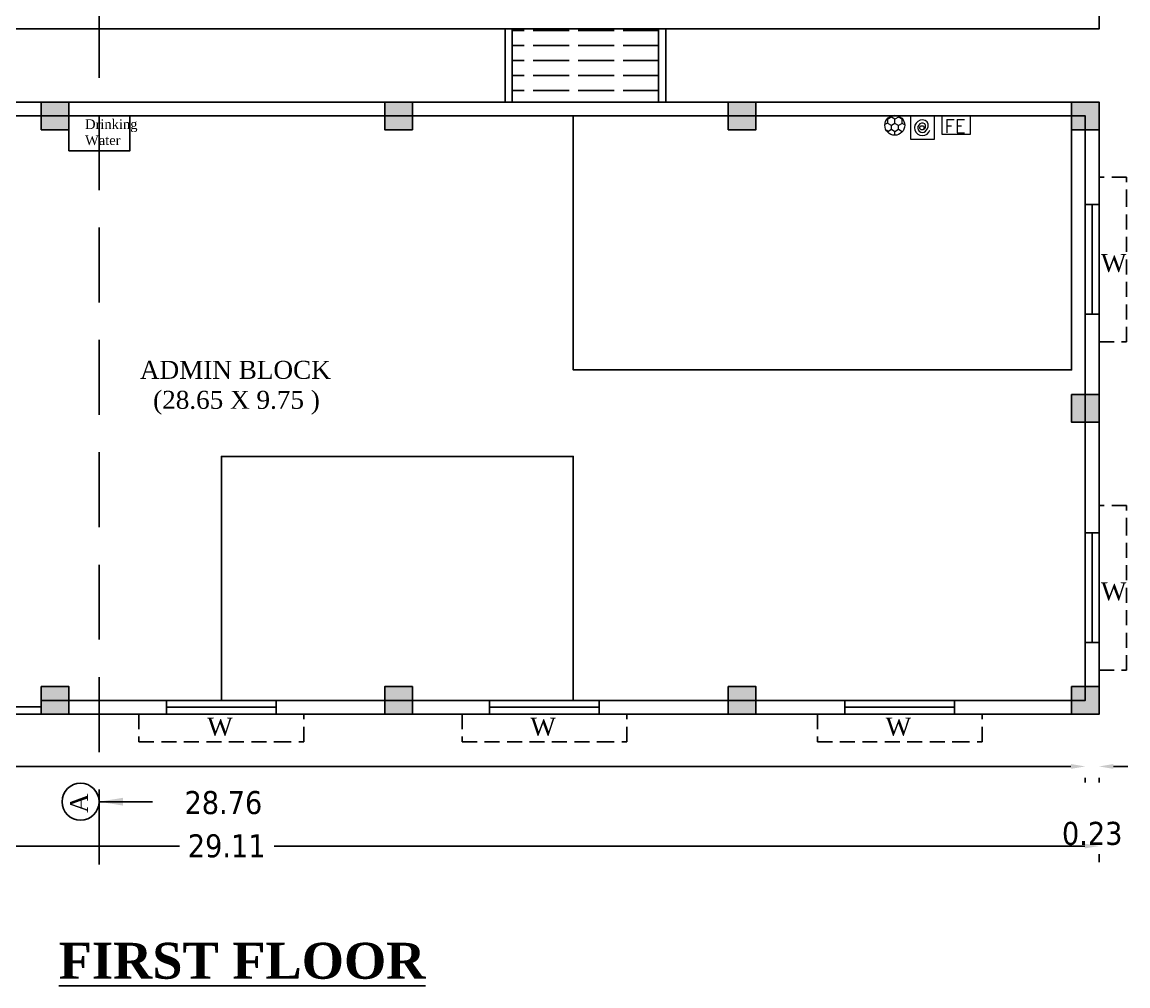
# Model space of a CAD drawing. Header units: metres. Extents: x 2066 to 2266, y 1708 to 2044.
# Drawn here: x 2231.97 to 2250.42, y 1794.96 to 1811.04 of the extents above; entities that cross this region are included whole.
import ezdxf

# ---------------------------------------------------------------- set-up
doc = ezdxf.new("R2010")
doc.units = ezdxf.units.M
doc.linetypes.add('HIDDEN', pattern=[0.375, 0.25, -0.125])
for name, color, linetype in [('BLK_2_COVERED_AREA', 140, 'Continuous'), ('BLK_2_FLR_1_REGULAR_ROOM_1', 4, 'Continuous'), ('BLK_2_FLR_1_ROOM_1_LIGHT_VENTILATION_1', 4, 'Continuous')]:
    doc.layers.add(name, color=color, linetype=linetype)
doc.layers.add('BLK_2_FLR_1_BLT_UP_AREA', color=45, linetype='Continuous', plot=False)
doc.styles.add('CODE', font='tahoma.ttf')
doc.styles.add('DIM', font='swissc.ttf')
doc.styles.add('ROMANS', font='times.ttf', dxfattribs={"height": 12})
doc.styles.add('Schedule', font='romans.shx')
doc.styles.get("Standard").update_dxf_attribs({"font": 'arial.ttf'})
doc.styles.add('TIMES NEW ROMAN', font='times.ttf')
doc.dimstyles.new('Din', dxfattribs={"dimscale": 0, "dimtxt": 0.25, "dimasz": 0.1, "dimexe": 0.15, "dimexo": 0.15, "dimgap": 0.03, "dimtad": 0, "dimzin": 0, "dimdsep": 46, "dimtxsty": 'DIM', "dimblk": 'ARCHTICK', "dimcen": 0.09, "dimdle": 0.15, "dimse1": 1, "dimse2": 1, "dimclrd": 256, "dimclre": 256, "dimclrt": 7, "dimadec": 0, "dimazin": 3, "dimtfac": 1, "dimtofl": 0, "dimtmove": 1, "dimatfit": 3, "dimfxl": 0, "dimtolj": 1, "dimtzin": 0, "dimarcsym": 0})
doc.dimstyles.get("Standard").update_dxf_attribs({"dimtxt": 0.18, "dimasz": 0.18, "dimexe": 0.18, "dimexo": 0.0625, "dimgap": 0.09, "dimtad": 0, "dimtih": 1, "dimtoh": 1, "dimdec": 4, "dimzin": 0, "dimdsep": 46, "dimtxsty": 'Standard', "dimcen": 0.09, "dimadec": 0, "dimazin": 0, "dimtfac": 1, "dimtdec": 4, "dimtofl": 0, "dimtmove": 0, "dimatfit": 3, "dimfxl": 0, "dimtolj": 1, "dimtzin": 0, "dimarcsym": 0})
pattern_1 = [(225, (-2153.4, -72.8), (179.605, -179.605), [])]
pattern_2 = [(225, (-2274.72, -74.21), (179.605, -179.605), [])]

# ---------------------------------------------------------------- blocks, each defined once
blk = doc.blocks.new('A$C3F6E631D')
at = {"lineweight": 9}
for p, q in [((0, 0.885), (0.902, 0.885)), ((0, 0), (0, 0.885)), ((0.902, 0.885), (0.902, 0)), ((0.902, 0), (0, 0))]:
    blk.add_line(p, q, dxfattribs=at)
blk.add_circle((0.448, 0.466), 0.0817, dxfattribs=at)
for centre, radius, start, end in [((0.448, 0.447), 0.299, 321.4372, 253.2573), ((0.449, 0.447), 0.174, 329.1263, 222.2936), ((0.543, 0.517), 0.292, 219.9012, 298.5281), ((0.509, 0.459), 0.135, 195.9931, 311.1342)]:
    blk.add_arc(centre, radius, start, end, dxfattribs=at)
blk = doc.blocks.new('A$C453E5C48')
at = {"linetype": 'ByBlock', "lineweight": 9}
for p, q in [((0, 0.489), (0.639, 0.489)), ((0, 0.063), (0, 0.489)), ((0.639, 0.489), (0.639, 0.063)), ((0.639, 0.063), (0, 0.063))]:
    blk.add_line(p, q, dxfattribs=at)
at = {"lineweight": 9, "style": 'Schedule'}
blk.add_text('FE', height=0.3048, dxfattribs=at).set_placement((0.051, 0.103))
blk = doc.blocks.new('A$C57323508')
at = {"lineweight": 9}
for p, q in [((0.134, 0.647), (0.158, 0.647)), ((0.213, 0.509), (0.134, 0.647)), ((0.134, 0.372), (0.213, 0.509)), ((0.158, 0.647), (0.181, 0.687)), ((0.213, 0.509), (0.372, 0.509)), ((0.372, 0.509), (0.451, 0.647)), ((0.451, 0.372), (0.372, 0.509)), ((0.475, 0.647), (0.41, 0.759)), ((0.475, 0.647), (0.634, 0.647)), ((0.689, 0.509), (0.61, 0.647)), ((0.61, 0.372), (0.689, 0.509)), ((0.634, 0.647), (0.648, 0.671)), ((0.689, 0.509), (0.737, 0.509)), ((0, 0.372), (0.134, 0.372)), ((0.126, 0.097), (0.134, 0.097)), ((0.213, 0.234), (0.134, 0.372)), ((0.134, 0.097), (0.213, 0.234)), ((0.141, 0.084), (0.134, 0.097)), ((0.213, 0.234), (0.372, 0.234)), ((0.372, 0.234), (0.451, 0.372)), ((0.451, 0.097), (0.372, 0.234)), ((0.396, 0), (0.451, 0.097)), ((0.451, 0.372), (0.61, 0.372)), ((0.451, 0.097), (0.61, 0.097)), ((0.689, 0.234), (0.61, 0.372)), ((0.61, 0.097), (0.689, 0.234)), ((0.618, 0.084), (0.61, 0.097)), ((0.689, 0.234), (0.73, 0.234))]:
    blk.add_line(p, q, dxfattribs=at)
blk.add_circle((0.38, 0.38), 0.38, dxfattribs=at)
blk = doc.blocks.new('A$C4F610507')
blk.add_lwpolyline([(1.128, 0.032), (4.112, 0.032), (4.112, 1.742), (1.128, 1.742)], close=True)
blk = doc.blocks.new('*D100')
blk.add_line((2221.188, 1798.621), (2249.468, 1798.621))
at = {"lineweight": -2}
for p, q in [((2220.948, 1798.439), (2220.948, 1798.353)), ((2249.708, 1798.432), (2249.708, 1798.353))]:
    blk.add_line(p, q, dxfattribs=at)
for points in [[(2221.188, 1798.661), (2221.188, 1798.581), (2220.948, 1798.621)], [(2249.468, 1798.661), (2249.468, 1798.581), (2249.708, 1798.621)]]:
    blk.add_solid(points)
at = {"layer": 'Defpoints', "color": 0}
for p in [(2220.948, 1799.953, -9.883), (2249.708, 1799.838, -9.883), (2249.708, 1798.621)]:
    blk.add_point(p, dxfattribs=at)
at = {"insert": (2235.328, 1798.015), "char_height": 0.384, "attachment_point": 5, "style": 'CODE'}
blk.add_mtext('\\A1;28.76', dxfattribs=at)
blk = doc.blocks.new('*D101')
for p, q in [((2249.468, 1798.621), (2249.228, 1798.621)), ((2250.178, 1798.621), (2250.418, 1798.621))]:
    blk.add_line(p, q)
at = {"lineweight": -2}
for p, q in [((2249.708, 1798.432), (2249.708, 1798.353)), ((2249.938, 1798.432), (2249.938, 1798.353))]:
    blk.add_line(p, q, dxfattribs=at)
for points in [[(2249.468, 1798.661), (2249.468, 1798.581), (2249.708, 1798.621)], [(2250.178, 1798.661), (2250.178, 1798.581), (2249.938, 1798.621)]]:
    blk.add_solid(points)
at = {"layer": 'Defpoints', "color": 0}
for p in [(2249.708, 1799.838, -9.883), (2249.938, 1799.819, -9.883), (2249.938, 1798.621)]:
    blk.add_point(p, dxfattribs=at)
at = {"insert": (2249.823, 1797.501), "char_height": 0.384, "attachment_point": 5, "style": 'CODE'}
blk.add_mtext('\\A1;0.23', dxfattribs=at)
blk = doc.blocks.new('*D102')
for p, q in [((2221.068, 1797.293), (2234.594, 1797.293)), ((2249.698, 1797.293), (2236.173, 1797.293))]:
    blk.add_line(p, q)
at = {"lineweight": -2}
for p, q in [((2220.828, 1797.155), (2220.828, 1797.025)), ((2249.938, 1797.155), (2249.938, 1797.025))]:
    blk.add_line(p, q, dxfattribs=at)
for points in [[(2221.068, 1797.333), (2221.068, 1797.253), (2220.828, 1797.293)], [(2249.698, 1797.333), (2249.698, 1797.253), (2249.938, 1797.293)]]:
    blk.add_solid(points)
at = {"layer": 'Defpoints', "color": 0}
for p in [(2220.828, 1799.493, -9.883), (2249.938, 1799.493, -9.883), (2249.938, 1797.293)]:
    blk.add_point(p, dxfattribs=at)
at = {"insert": (2235.383, 1797.293), "char_height": 0.384, "attachment_point": 5, "style": 'CODE'}
blk.add_mtext('\\A1;29.11', dxfattribs=at)

msp = doc.modelspace()

# ---------------------------------------------------------------- hatches: boundary and pattern name
h = msp.add_hatch()
h.set_pattern_fill('ACAD_ISO02W100', color=256, scale=0.05, angle=180)
h.set_pattern_definition([(180, (-2582.9042, -754.60238), (-1e-11, -0.25), [0.6, -0.15])])
h.paths.add_polyline_path([(2242.588, 1810.923), (2240.148, 1810.923), (2240.148, 1809.703), (2242.588, 1809.703)])
h = msp.add_hatch()
h.set_pattern_fill('ANSI31', color=256, scale=80, angle=180)
h.set_pattern_definition(pattern_1)
h.paths.add_polyline_path([(2232.29, 1809.243), (2232.29, 1809.703), (2232.75, 1809.703), (2232.75, 1809.243)])
h = msp.add_hatch()
h.set_pattern_fill('ANSI31', color=256, scale=80, angle=180)
h.set_pattern_definition(pattern_2)
h.paths.add_polyline_path([(2232.29, 1809.243), (2232.29, 1809.703), (2232.75, 1809.703), (2232.75, 1809.243)])
h = msp.add_hatch(color=256)
h.dxf.hatch_style = 1
h.paths.add_polyline_path([(2232.75, 1809.243), (2232.75, 1809.703), (2232.29, 1809.703), (2232.29, 1809.243)])
h = msp.add_hatch()
h.set_pattern_fill('ANSI31', color=256, scale=80, angle=180)
h.set_pattern_definition(pattern_1)
h.paths.add_polyline_path([(2238.021, 1809.243), (2238.021, 1809.703), (2238.481, 1809.703), (2238.481, 1809.243)])
h = msp.add_hatch()
h.set_pattern_fill('ANSI31', color=256, scale=80, angle=180)
h.set_pattern_definition(pattern_2)
h.paths.add_polyline_path([(2238.021, 1809.243), (2238.021, 1809.703), (2238.481, 1809.703), (2238.481, 1809.243)])
h = msp.add_hatch(color=256)
h.dxf.hatch_style = 1
h.paths.add_polyline_path([(2238.481, 1809.243), (2238.481, 1809.703), (2238.021, 1809.703), (2238.021, 1809.243)])
h = msp.add_hatch()
h.set_pattern_fill('ANSI31', color=256, scale=80, angle=180)
h.set_pattern_definition(pattern_1)
h.paths.add_polyline_path([(2243.752, 1809.243), (2243.752, 1809.703), (2244.212, 1809.703), (2244.212, 1809.243)])
h = msp.add_hatch()
h.set_pattern_fill('ANSI31', color=256, scale=80, angle=180)
h.set_pattern_definition(pattern_2)
h.paths.add_polyline_path([(2243.752, 1809.243), (2243.752, 1809.703), (2244.212, 1809.703), (2244.212, 1809.243)])
h = msp.add_hatch(color=256)
h.dxf.hatch_style = 1
h.paths.add_polyline_path([(2244.212, 1809.243), (2244.212, 1809.703), (2243.752, 1809.703), (2243.752, 1809.243)])
h = msp.add_hatch()
h.set_pattern_fill('ANSI31', color=256, scale=80, angle=180)
h.set_pattern_definition(pattern_1)
h.paths.add_polyline_path([(2249.478, 1809.243), (2249.478, 1809.703), (2249.938, 1809.703), (2249.938, 1809.243)])
h = msp.add_hatch()
h.set_pattern_fill('ANSI31', color=256, scale=80, angle=180)
h.set_pattern_definition(pattern_2)
h.paths.add_polyline_path([(2249.478, 1809.243), (2249.478, 1809.703), (2249.938, 1809.703), (2249.938, 1809.243)])
h = msp.add_hatch(color=256)
h.dxf.hatch_style = 1
h.paths.add_polyline_path([(2249.938, 1809.243), (2249.938, 1809.703), (2249.478, 1809.703), (2249.478, 1809.243)])
h = msp.add_hatch()
h.set_pattern_fill('ANSI31', color=256, scale=80, angle=180)
h.set_pattern_definition(pattern_1)
h.paths.add_polyline_path([(2249.478, 1804.363), (2249.478, 1804.823), (2249.938, 1804.823), (2249.938, 1804.363)])
h = msp.add_hatch()
h.set_pattern_fill('ANSI31', color=256, scale=80, angle=180)
h.set_pattern_definition(pattern_2)
h.paths.add_polyline_path([(2249.478, 1804.363), (2249.478, 1804.823), (2249.938, 1804.823), (2249.938, 1804.363)])
h = msp.add_hatch(color=256)
h.dxf.hatch_style = 1
h.paths.add_polyline_path([(2249.938, 1804.363), (2249.938, 1804.823), (2249.478, 1804.823), (2249.478, 1804.363)])
h = msp.add_hatch()
h.set_pattern_fill('ANSI31', color=256, scale=80, angle=180)
h.set_pattern_definition(pattern_1)
h.paths.add_polyline_path([(2232.29, 1799.493), (2232.29, 1799.953), (2232.75, 1799.953), (2232.75, 1799.493)])
h = msp.add_hatch()
h.set_pattern_fill('ANSI31', color=256, scale=80, angle=180)
h.set_pattern_definition(pattern_2)
h.paths.add_polyline_path([(2232.29, 1799.493), (2232.29, 1799.953), (2232.75, 1799.953), (2232.75, 1799.493)])
h = msp.add_hatch(color=256)
h.dxf.hatch_style = 1
h.paths.add_polyline_path([(2232.75, 1799.493), (2232.75, 1799.953), (2232.29, 1799.953), (2232.29, 1799.493)])
h = msp.add_hatch()
h.set_pattern_fill('ANSI31', color=256, scale=80, angle=180)
h.set_pattern_definition(pattern_1)
h.paths.add_polyline_path([(2238.021, 1799.493), (2238.021, 1799.953), (2238.481, 1799.953), (2238.481, 1799.493)])
h = msp.add_hatch()
h.set_pattern_fill('ANSI31', color=256, scale=80, angle=180)
h.set_pattern_definition(pattern_2)
h.paths.add_polyline_path([(2238.021, 1799.493), (2238.021, 1799.953), (2238.481, 1799.953), (2238.481, 1799.493)])
h = msp.add_hatch(color=256)
h.dxf.hatch_style = 1
h.paths.add_polyline_path([(2238.481, 1799.493), (2238.481, 1799.953), (2238.021, 1799.953), (2238.021, 1799.493)])
h = msp.add_hatch()
h.set_pattern_fill('ANSI31', color=256, scale=80, angle=180)
h.set_pattern_definition(pattern_1)
h.paths.add_polyline_path([(2243.752, 1799.493), (2243.752, 1799.953), (2244.212, 1799.953), (2244.212, 1799.493)])
h = msp.add_hatch()
h.set_pattern_fill('ANSI31', color=256, scale=80, angle=180)
h.set_pattern_definition(pattern_2)
h.paths.add_polyline_path([(2243.752, 1799.493), (2243.752, 1799.953), (2244.212, 1799.953), (2244.212, 1799.493)])
h = msp.add_hatch(color=256)
h.dxf.hatch_style = 1
h.paths.add_polyline_path([(2244.212, 1799.493), (2244.212, 1799.953), (2243.752, 1799.953), (2243.752, 1799.493)])
h = msp.add_hatch()
h.set_pattern_fill('ANSI31', color=256, scale=80, angle=180)
h.set_pattern_definition(pattern_1)
h.paths.add_polyline_path([(2249.478, 1799.493), (2249.478, 1799.953), (2249.938, 1799.953), (2249.938, 1799.493)])
h = msp.add_hatch()
h.set_pattern_fill('ANSI31', color=256, scale=80, angle=180)
h.set_pattern_definition(pattern_2)
h.paths.add_polyline_path([(2249.478, 1799.493), (2249.478, 1799.953), (2249.938, 1799.953), (2249.938, 1799.493)])
h = msp.add_hatch(color=256)
h.dxf.hatch_style = 1
h.paths.add_polyline_path([(2249.938, 1799.493), (2249.938, 1799.953), (2249.478, 1799.953), (2249.478, 1799.493)])

# ---------------------------------------------------------------- linework, layer by layer
at = {"linetype": 'HIDDEN', "ltscale": 5}
msp.add_line((2233.255, 1796.986, -19.765), (2233.255, 1856.268, -19.765), dxfattribs=at)
for p, q in [((2240.028, 1810.923, -19.765), (2240.028, 1809.703, -19.765)), ((2240.148, 1810.923, -19.765), (2240.148, 1809.703, -19.765)), ((2242.588, 1810.923, -19.765), (2242.588, 1809.703, -19.765)), ((2242.708, 1810.923, -19.765), (2242.708, 1809.703, -19.765)), ((2249.708, 1809.473), (2221.058, 1809.473)), ((2249.708, 1809.473), (2249.708, 1799.723)), ((2249.823, 1806.164), (2249.823, 1807.994)), ((2249.823, 1800.686), (2249.823, 1802.516)), ((2232.29, 1799.723), (2249.708, 1799.723)), ((2220.948, 1799.613, -0.071), (2232.29, 1799.613, -6.762)), ((2234.38, 1799.608), (2236.21, 1799.608)), ((2246.591, 1799.493), (2238.711, 1799.493)), ((2239.77, 1799.608), (2241.6, 1799.608)), ((2245.698, 1799.608), (2247.528, 1799.608))]:
    msp.add_line(p, q)
for points, elevation in [([(2220.828, 1810.923), (2220.828, 1852.983), (2249.938, 1852.983), (2249.938, 1810.923)], -9.883), ([(2232.29, 1809.243), (2232.29, 1809.703), (2232.75, 1809.703), (2232.75, 1809.243)], -6.762), ([(2232.29, 1809.243), (2232.29, 1809.703), (2232.75, 1809.703), (2232.75, 1809.243)], -6.762), ([(2232.29, 1809.703), (2232.75, 1809.703), (2232.75, 1809.243), (2232.29, 1809.243)], -6.762), ([(2232.29, 1799.493), (2232.29, 1799.953), (2232.75, 1799.953), (2232.75, 1799.493)], -6.762), ([(2232.29, 1799.493), (2232.29, 1799.953), (2232.75, 1799.953), (2232.75, 1799.493)], -6.762), ([(2232.29, 1799.953), (2232.75, 1799.953), (2232.75, 1799.493), (2232.29, 1799.493)], -6.762)]:
    msp.add_lwpolyline(points, close=True, dxfattribs=dict(elevation=elevation))
for points in [[(2238.021, 1809.243), (2238.021, 1809.703), (2238.481, 1809.703), (2238.481, 1809.243)], [(2238.021, 1809.243), (2238.021, 1809.703), (2238.481, 1809.703), (2238.481, 1809.243)], [(2238.021, 1809.703), (2238.481, 1809.703), (2238.481, 1809.243), (2238.021, 1809.243)], [(2243.752, 1809.243), (2243.752, 1809.703), (2244.212, 1809.703), (2244.212, 1809.243)], [(2243.752, 1809.243), (2243.752, 1809.703), (2244.212, 1809.703), (2244.212, 1809.243)], [(2243.752, 1809.703), (2244.212, 1809.703), (2244.212, 1809.243), (2243.752, 1809.243)], [(2249.478, 1809.243), (2249.478, 1809.703), (2249.938, 1809.703), (2249.938, 1809.243)], [(2249.478, 1809.243), (2249.478, 1809.703), (2249.938, 1809.703), (2249.938, 1809.243)], [(2249.478, 1809.703), (2249.938, 1809.703), (2249.938, 1809.243), (2249.478, 1809.243)], [(2249.708, 1807.994), (2249.938, 1807.994), (2249.938, 1806.164), (2249.708, 1806.164)], [(2249.478, 1804.363), (2249.478, 1804.823), (2249.938, 1804.823), (2249.938, 1804.363)], [(2249.478, 1804.363), (2249.478, 1804.823), (2249.938, 1804.823), (2249.938, 1804.363)], [(2249.478, 1804.823), (2249.938, 1804.823), (2249.938, 1804.363), (2249.478, 1804.363)], [(2249.708, 1802.516), (2249.938, 1802.516), (2249.938, 1800.686), (2249.708, 1800.686)], [(2238.021, 1799.493), (2238.021, 1799.953), (2238.481, 1799.953), (2238.481, 1799.493)], [(2238.021, 1799.493), (2238.021, 1799.953), (2238.481, 1799.953), (2238.481, 1799.493)], [(2238.021, 1799.953), (2238.481, 1799.953), (2238.481, 1799.493), (2238.021, 1799.493)], [(2243.752, 1799.493), (2243.752, 1799.953), (2244.212, 1799.953), (2244.212, 1799.493)], [(2243.752, 1799.493), (2243.752, 1799.953), (2244.212, 1799.953), (2244.212, 1799.493)], [(2243.752, 1799.953), (2244.212, 1799.953), (2244.212, 1799.493), (2243.752, 1799.493)], [(2249.478, 1799.493), (2249.478, 1799.953), (2249.938, 1799.953), (2249.938, 1799.493)], [(2249.478, 1799.493), (2249.478, 1799.953), (2249.938, 1799.953), (2249.938, 1799.493)], [(2249.478, 1799.953), (2249.938, 1799.953), (2249.938, 1799.493), (2249.478, 1799.493)], [(2236.21, 1799.723), (2236.21, 1799.493), (2234.38, 1799.493), (2234.38, 1799.723)], [(2241.6, 1799.723), (2241.6, 1799.493), (2239.77, 1799.493), (2239.77, 1799.723)], [(2247.528, 1799.723), (2247.528, 1799.493), (2245.698, 1799.493), (2245.698, 1799.723)]]:
    msp.add_lwpolyline(points, close=True)
at = {"linetype": 'HIDDEN', "elevation": 49.413}
for points in [[(2249.938, 1806.164), (2249.938, 1805.704), (2250.398, 1805.704), (2250.398, 1807.994), (2250.398, 1808.454), (2249.938, 1808.454), (2249.938, 1807.994)], [(2249.938, 1800.686), (2249.938, 1800.226), (2250.398, 1800.226), (2250.398, 1802.516), (2250.398, 1802.976), (2249.938, 1802.976), (2249.938, 1802.516)]]:
    msp.add_lwpolyline(points, dxfattribs=at)
for points in [[(2249.478, 1799.723), (2249.708, 1799.723), (2249.708, 1799.953)], [(2243.752, 1799.723), (2244.212, 1799.723)]]:
    msp.add_lwpolyline(points)
at = {"linetype": 'HIDDEN'}
for points in [[(2234.38, 1799.493), (2233.92, 1799.493), (2233.92, 1799.033), (2236.21, 1799.033), (2236.67, 1799.033), (2236.67, 1799.493), (2236.21, 1799.493)], [(2239.77, 1799.493), (2239.31, 1799.493), (2239.31, 1799.033), (2241.6, 1799.033), (2242.06, 1799.033), (2242.06, 1799.493), (2241.6, 1799.493)], [(2245.698, 1799.493), (2245.238, 1799.493), (2245.238, 1799.033), (2247.528, 1799.033), (2247.988, 1799.033), (2247.988, 1799.493), (2247.528, 1799.493)]]:
    msp.add_lwpolyline(points, dxfattribs=at)
msp.add_circle((2232.945, 1798.033, -19.765), 0.309)
at = {"layer": 'BLK_2_COVERED_AREA', "color": 140, "ltscale": 0.3}
msp.add_lwpolyline([(2220.828, 1809.703), (2220.828, 1799.493), (2249.938, 1799.493), (2249.938, 1809.703)], close=True, dxfattribs=at)
at = {"layer": 'BLK_2_FLR_1_BLT_UP_AREA', "color": 45, "lineweight": -2}
msp.add_lwpolyline([(2220.828, 1809.703), (2249.938, 1809.703), (2249.938, 1799.493), (2220.828, 1799.493)], close=True, dxfattribs=at)
at = {"layer": 'BLK_2_FLR_1_REGULAR_ROOM_1', "color": 4}
msp.add_lwpolyline([(2222.678, 1806.093), (2222.678, 1804.703), (2220.948, 1804.703), (2220.948, 1799.613), (2232.29, 1799.613), (2232.29, 1799.723), (2249.708, 1799.723), (2249.708, 1809.473), (2227.019, 1809.473), (2227.019, 1806.093)], close=True, dxfattribs=at)
at = {"layer": 'BLK_2_FLR_1_ROOM_1_LIGHT_VENTILATION_1', "color": 4}
for points in [[(2241.164, 1809.473), (2249.478, 1809.473), (2249.478, 1805.236), (2241.164, 1805.236)], [(2235.295, 1799.723), (2241.164, 1799.723), (2241.164, 1803.792), (2235.295, 1803.792)]]:
    msp.add_lwpolyline(points, close=True, dxfattribs=at)

# ---------------------------------------------------------------- block references
at = {"xscale": 0.3407394036792299, "yscale": 0.3407394036792299, "zscale": 0.3407394036792299}
msp.add_blockref('A$C4F610507', (2232.366, 1808.879, -6.762), dxfattribs=at)
at = {"linetype": 'ByBlock', "xscale": 0.4365898430670219, "yscale": 0.4365898430670219, "zscale": 0.4365898430670219, "rotation": 90}
for name, p in [('A$C57323508', (2246.695, 1809.151)), ('A$C3F6E631D', (2247.185, 1809.079, -0.091))]:
    msp.add_blockref(name, p, dxfattribs=at)
at = {"linetype": 'ByBlock', "xscale": 0.7276497384450366, "yscale": 0.7276497384450366, "zscale": 0.7276497384450366}
msp.add_blockref('A$C453E5C48', (2247.322, 1809.117), dxfattribs=at)

# ---------------------------------------------------------------- texts
at = {"attachment_point": 1, "style": 'TIMES NEW ROMAN'}
for s, width, gutter_width, insert, char_height in [('Drinking \\PWater', 0.3189, 1.496, (2233.02, 1809.416, -6.762), 0.1604), ('W', 0.55777, 1, (2249.967, 1807.17), 0.3), ('{\\W3.692944; }ADMIN BLOCK\\P{\\W5.63728; }(28.65 X 9.75 )', 3.93127, 1, (2233.517, 1805.387, -9.883), 0.3), ('W', 0.55777, 1, (2249.967, 1801.692), 0.3), ('W', 0.55777, 1, (2235.057, 1799.435, 26.527), 0.3), ('W', 0.55777, 1, (2240.447, 1799.435, 26.527), 0.3), ('W', 0.55777, 1, (2246.375, 1799.435, 26.527), 0.3), ('{\\fTimes New Roman|b1|i0|c0|p18;\\W7.52139;\\L  \\W1;FIRST FLOOR}', 12.65975, 1, (2229.173, 1795.68), 0.6)]:
    msp.add_mtext_dynamic_manual_height_columns(s, width=width, gutter_width=gutter_width, heights=[0], dxfattribs=dict(at, insert=insert, char_height=char_height))
at = {"insert": (2232.77, 1798.172, -19.765), "char_height": 0.3, "attachment_point": 3, "rotation": 90, "style": 'ROMANS'}
msp.add_mtext_dynamic_manual_height_columns('A', width=0.26523, gutter_width=1, heights=[0], dxfattribs=at)

# ---------------------------------------------------------------- dimensions: what is measured, and where the dimension line sits
dim = msp.add_linear_dim(base=(2249.708, 1798.621, 9.883), p1=(2220.948, 1799.953), p2=(2249.708, 1799.838), angle=180, dimstyle='Din', override={"dimscale": 0.096, "dimtxt": 4, "dimasz": 2.5, "dimexe": 2.8, "dimgap": 1.75, "dimpost": '\\X', "dimtxsty": 'CODE', "dimsah": 1, "dimdle": 2.8, "dimse1": 0, "dimse2": 0, "dimclrt": 256, "dimtmove": 2, "dimfxl": 2.8, "dimfxlon": 1, "dimtfillclr": 2, "dimlwd": 65535})
dim.commit()
dim.dimension.update_dxf_attribs({"geometry": '*D100', "text_midpoint": (2235.328, 1798.015, 9.883), "dimtype": 160})
dim = msp.add_linear_dim(base=(2249.938, 1798.621, 9.883), p1=(2249.708, 1799.838), p2=(2249.938, 1799.819), angle=180, dimstyle='Din', override={"dimscale": 0.096, "dimtxt": 4, "dimasz": 2.5, "dimexe": 2.8, "dimgap": 1.75, "dimpost": '\\X', "dimtxsty": 'CODE', "dimsah": 1, "dimdle": 2.8, "dimse1": 0, "dimse2": 0, "dimclrt": 256, "dimtmove": 2, "dimfxl": 2.8, "dimfxlon": 1, "dimtfillclr": 2, "dimlwd": 65535})
dim.commit()
dim.dimension.update_dxf_attribs({"geometry": '*D101', "text_midpoint": (2249.823, 1797.501, 9.883)})
dim = msp.add_aligned_dim(p1=(2220.828, 1799.493), p2=(2249.938, 1799.493), distance=-2.199, dimstyle='Din', override={"dimscale": 0.096, "dimtxt": 4, "dimasz": 2.5, "dimexe": 2.8, "dimgap": 1.75, "dimpost": '\\X', "dimtxsty": 'CODE', "dimsah": 1, "dimdle": 2.8, "dimse1": 0, "dimse2": 0, "dimclrt": 256, "dimtmove": 2, "dimfxl": 2.8, "dimfxlon": 1, "dimtfillclr": 2, "dimlwd": 65535})
dim.commit()
dim.dimension.update_dxf_attribs({"geometry": '*D102', "text_midpoint": (2235.383, 1797.293, 9.883)})

# ---------------------------------------------------------------- leaders
msp.add_leader([(2233.255, 1798.033, -19.765), (2234.148, 1798.033, -19.765)], dimstyle='Standard', override={"dimasz": 0.4, "dimgap": 0.09, "dimtad": 0, "dimclrd": 256})

doc.saveas('drawing.dxf')
